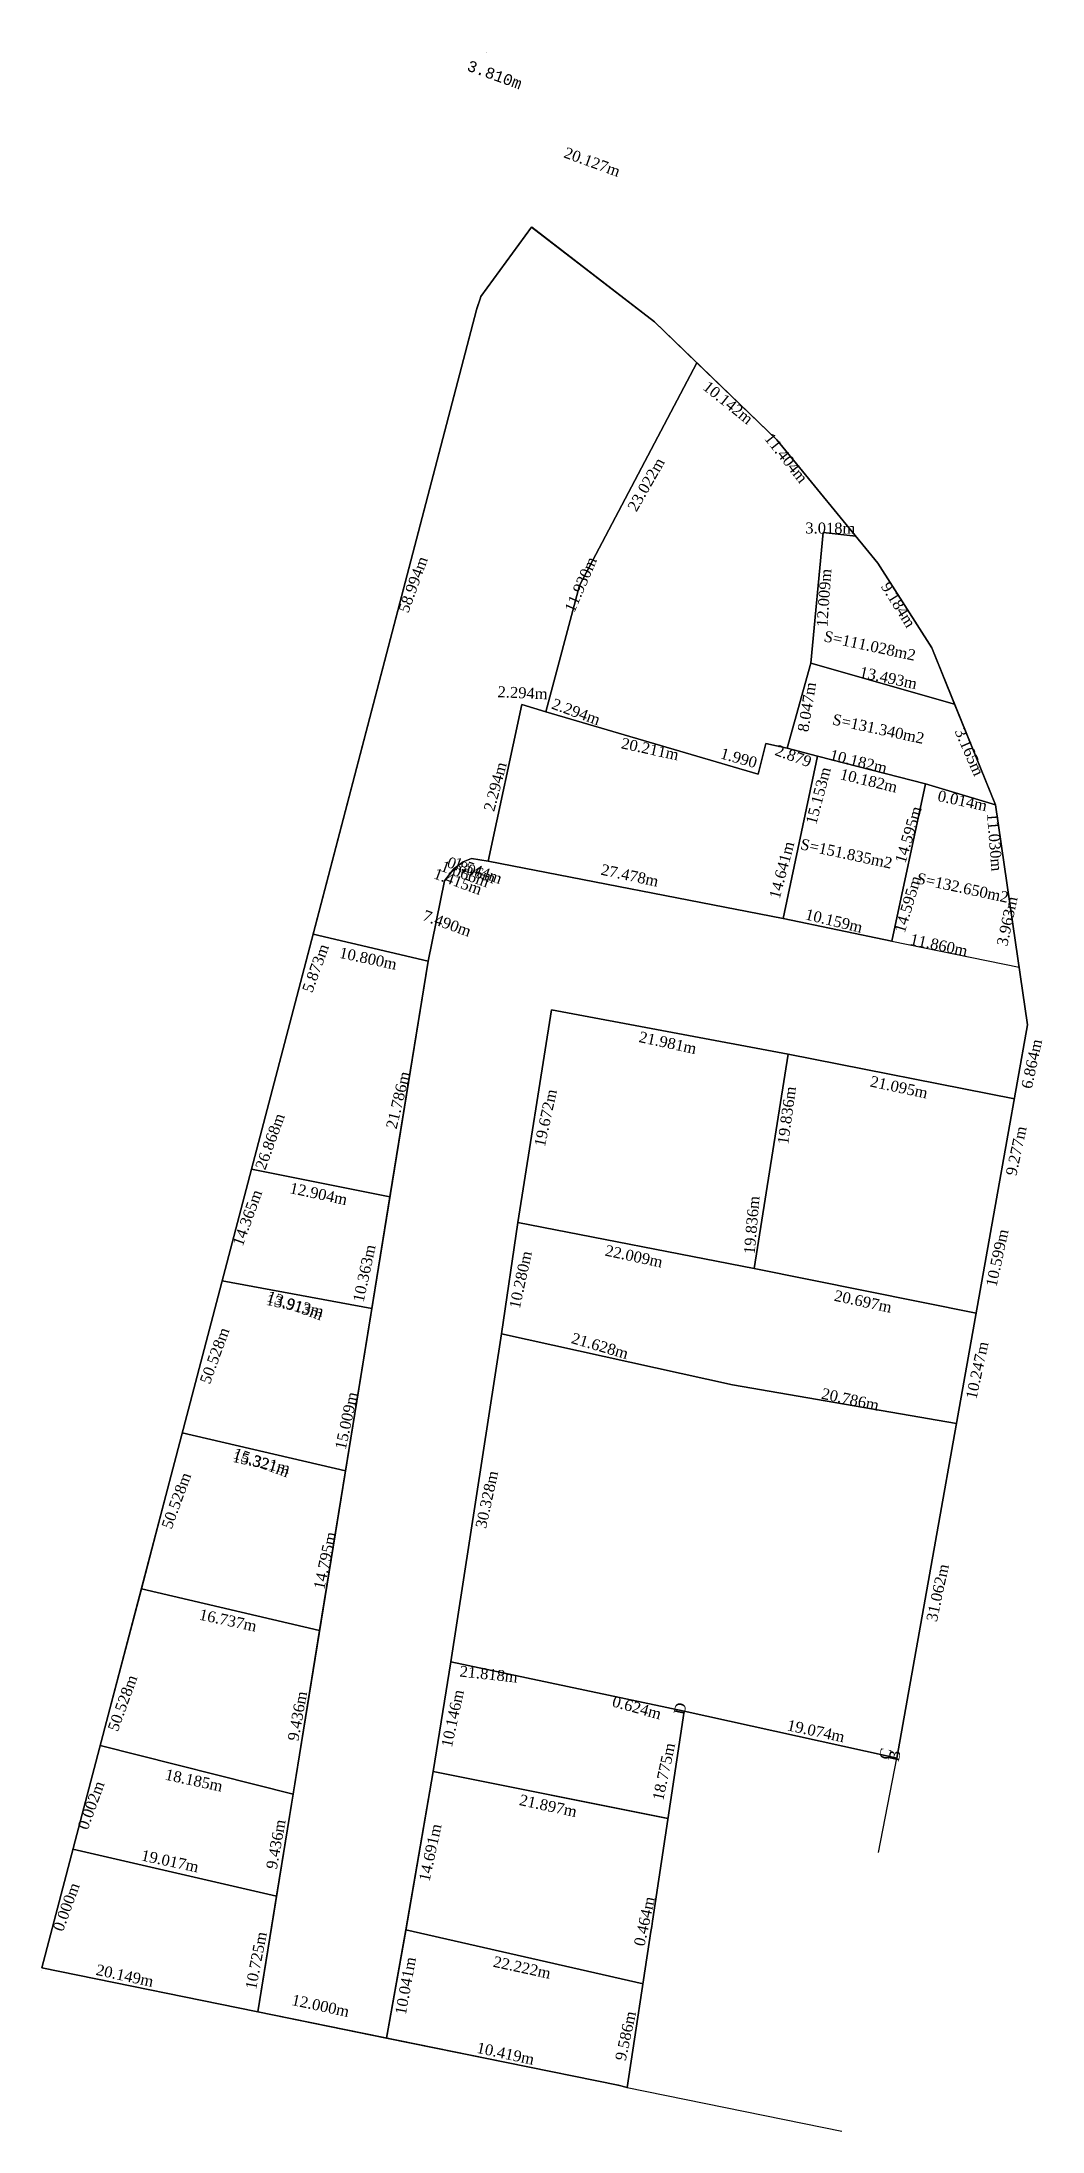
# Model space of a CAD drawing. Header units: millimetres. Extents: x 783638 to 783730, y 2452110 to 2452301.
import ezdxf
from ezdxf.enums import TextEntityAlignment as Align

# ---------------------------------------------------------------- set-up
doc = ezdxf.new("R2010")
doc.units = ezdxf.units.MM
doc.layers.add('distancias', color=7, linetype='Continuous')
doc.layers.add('lineas', color=7, linetype='Continuous')
doc.styles.add('MONOTXT4', font='monotxt4.shx')
doc.styles.add('TIMES', font='times.ttf')

msp = doc.modelspace()

# ---------------------------------------------------------------- linework, layer by layer
msp.add_line((783643.51, 2452145.25), (783641.02, 2452135.76))
for points in [[(783687.32, 2452251.23), (783698.06, 2452271.6), (783694.19, 2452275.33), (783682.95, 2452283.99), (783678.3, 2452277.64), (783678.24, 2452277.44), (783677.93, 2452276.44), (783662.98, 2452219.37), (783673.49, 2452216.9), (783674.98, 2452224.24), (783675.85, 2452225.36), (783676.7, 2452226), (783677.45, 2452226.3), (783678.97, 2452226.06), (783682.06, 2452240.37), (783684.26, 2452239.7)], [(783709.6, 2452256.09), (783712.6, 2452255.74), (783705.36, 2452264.56), (783698.06, 2452271.6), (783687.32, 2452251.23), (783684.26, 2452239.7), (783703.65, 2452234), (783704.35, 2452236.8), (783706.3, 2452236.38), (783708.47, 2452244.13)], [(783714.6, 2452253.29), (783712.6, 2452255.74), (783709.6, 2452256.09), (783708.47, 2452244.13), (783721.61, 2452240.39), (783719.53, 2452245.54)], [(783721.61, 2452240.39), (783708.47, 2452244.13), (783706.3, 2452236.38), (783709.08, 2452235.64), (783718.96, 2452233.12), (783718.96, 2452233.12), (783725.35, 2452231.19)], [(783709.08, 2452235.64), (783706.3, 2452236.38), (783704.35, 2452236.8), (783703.65, 2452234), (783684.26, 2452239.7), (783682.06, 2452240.37), (783678.97, 2452226.06), (783705.95, 2452220.82)], [(783725.35, 2452231.19), (783725.35, 2452231.19), (783718.96, 2452233.12), (783715.89, 2452218.73), (783715.89, 2452218.73), (783718.95, 2452233.12), (783709.08, 2452235.64), (783705.95, 2452220.82), (783715.89, 2452218.73), (783718.96, 2452233.12), (783718.95, 2452233.12), (783715.89, 2452218.73), (783727.51, 2452216.35), (783726.94, 2452220.28)], [(783726.94, 2452220.28), (783725.35, 2452231.19), (783725.35, 2452231.19), (783718.95, 2452233.12), (783715.89, 2452218.73), (783705.95, 2452220.82), (783678.97, 2452226.06), (783677.45, 2452226.3), (783676.7, 2452226), (783675.85, 2452225.36), (783674.98, 2452224.24), (783673.49, 2452216.9), (783657.92, 2452120.91), (783669.68, 2452118.51), (783671.47, 2452128.4), (783673.94, 2452142.87), (783675.56, 2452152.89), (783680.19, 2452182.86), (783681.7, 2452193.03), (783684.78, 2452212.46), (783706.39, 2452208.43), (783727.08, 2452204.32), (783728.28, 2452211.08)], [(783673.49, 2452216.9), (783662.98, 2452219.37), (783661.49, 2452213.69), (783657.34, 2452197.9), (783670, 2452195.39)], [(783706.39, 2452208.43), (783684.78, 2452212.46), (783681.7, 2452193.03), (783703.3, 2452188.84)], [(783725.45, 2452195.19), (783727.08, 2452204.32), (783706.39, 2452208.43), (783703.3, 2452188.84), (783723.59, 2452184.75)], [(783670, 2452195.39), (783657.34, 2452197.9), (783654.66, 2452187.7), (783668.34, 2452185.17)], [(783723.59, 2452184.75), (783703.3, 2452188.84), (783681.7, 2452193.03), (783680.19, 2452182.86), (783701.32, 2452178.2), (783721.8, 2452174.67)], [(783668.34, 2452185.17), (783654.66, 2452187.7), (783651.02, 2452173.81), (783665.94, 2452170.35)], [(783721.8, 2452174.67), (783701.32, 2452178.2), (783680.19, 2452182.86), (783675.56, 2452152.89), (783696.9, 2452148.37), (783715.53, 2452144.27), (783716.35, 2452144.08)], [(783665.94, 2452170.35), (783651.02, 2452173.81), (783647.28, 2452159.57), (783663.57, 2452155.75)], [(783663.57, 2452155.75), (783647.28, 2452159.57), (783643.51, 2452145.25), (783661.15, 2452140.81)], [(783696.81, 2452147.76), (783696.9, 2452148.37), (783675.56, 2452152.89), (783673.94, 2452142.87), (783695.42, 2452138.57)], [(783661.15, 2452140.81), (783643.51, 2452145.25), (783641.02, 2452135.76), (783659.64, 2452131.49)], [(783695.42, 2452138.57), (783673.94, 2452142.87), (783671.47, 2452128.39), (783693.14, 2452123.47), (783693.86, 2452128.25), (783693.93, 2452128.71), (783694, 2452129.19)], [(783659.64, 2452131.49), (783641.02, 2452135.76), (783638.18, 2452124.94), (783657.92, 2452120.91)], [(783693.14, 2452123.47), (783671.47, 2452128.39), (783671.46, 2452128.35), (783671.46, 2452128.35), (783669.68, 2452118.51), (783680.66, 2452116.27), (783690.87, 2452114.19), (783691.7, 2452113.99)]]:
    msp.add_lwpolyline(points, close=True)
at = {"layer": 'distancias', "color": 18, "true_color": 0x000000}
for p, q in [((783712.6, 2452255.74), (783709.6, 2452256.09)), ((783712.6, 2452255.74), (783709.6, 2452256.09)), ((783678.97, 2452226.06), (783682.06, 2452240.37)), ((783678.97, 2452226.06), (783682.06, 2452240.37)), ((783725.35, 2452231.19), (783718.95, 2452233.12)), ((783725.35, 2452231.19), (783718.95, 2452233.12)), ((783705.95, 2452220.82), (783678.97, 2452226.06)), ((783705.95, 2452220.82), (783678.97, 2452226.06)), ((783673.49, 2452216.9), (783657.92, 2452120.91)), ((783673.49, 2452216.9), (783657.92, 2452120.91)), ((783684.78, 2452212.46), (783706.39, 2452208.43)), ((783684.78, 2452212.46), (783706.39, 2452208.43)), ((783703.3, 2452188.84), (783706.39, 2452208.43)), ((783703.3, 2452188.84), (783706.39, 2452208.43)), ((783703.3, 2452188.84), (783706.39, 2452208.43)), ((783703.3, 2452188.84), (783706.39, 2452208.43)), ((783680.19, 2452182.86), (783681.7, 2452193.03)), ((783680.19, 2452182.86), (783681.7, 2452193.03)), ((783723.59, 2452184.75), (783703.3, 2452188.84)), ((783723.59, 2452184.75), (783703.3, 2452188.84)), ((783668.34, 2452185.17), (783654.66, 2452187.7)), ((783668.34, 2452185.17), (783654.66, 2452187.7)), ((783668.34, 2452185.17), (783654.66, 2452187.7)), ((783668.34, 2452185.17), (783654.66, 2452187.7)), ((783714.65, 2452135.47), (783716.35, 2452144.08)), ((783714.65, 2452135.47), (783716.35, 2452144.08)), ((783673.94, 2452142.87), (783695.41, 2452138.57)), ((783673.94, 2452142.87), (783695.41, 2452138.57)), ((783671.47, 2452128.39), (783693.14, 2452123.47)), ((783671.47, 2452128.39), (783693.14, 2452123.47)), ((783691.7, 2452113.99), (783711.3, 2452110)), ((783691.7, 2452113.99), (783711.3, 2452110))]:
    msp.add_line(p, q, dxfattribs=at)
for points in [[(783725.45, 2452195.19), (783716.35, 2452144.08), (783715.53, 2452144.27), (783696.9, 2452148.37), (783696.81, 2452147.76), (783694, 2452129.19), (783693.93, 2452128.71), (783693.86, 2452128.25), (783691.7, 2452113.99), (783690.87, 2452114.19), (783680.66, 2452116.27), (783638.18, 2452124.94), (783661.49, 2452213.69), (783677.93, 2452276.44), (783677.96, 2452276.55), (783678.24, 2452277.44), (783678.3, 2452277.64), (783682.95, 2452283.99), (783694.19, 2452275.33), (783705.36, 2452264.56), (783714.6, 2452253.29), (783719.53, 2452245.54), (783725.35, 2452231.19), (783726.94, 2452220.28), (783728.28, 2452211.08)], [(783682.95, 2452283.99), (783678.3, 2452277.64), (783678.24, 2452277.44), (783677.96, 2452276.55), (783677.93, 2452276.44), (783661.49, 2452213.69), (783638.18, 2452124.94), (783680.66, 2452116.27), (783690.87, 2452114.19), (783691.7, 2452113.99), (783693.86, 2452128.25), (783693.93, 2452128.71), (783694, 2452129.19), (783696.81, 2452147.76), (783696.9, 2452148.37), (783715.53, 2452144.27), (783716.35, 2452144.08), (783725.45, 2452195.19), (783728.28, 2452211.08), (783726.94, 2452220.28), (783725.35, 2452231.19), (783719.53, 2452245.54), (783714.6, 2452253.29), (783705.36, 2452264.56), (783694.19, 2452275.33)], [(783725.45, 2452195.19), (783716.35, 2452144.08), (783715.53, 2452144.27), (783696.9, 2452148.37), (783696.81, 2452147.76), (783694, 2452129.19), (783693.93, 2452128.71), (783693.86, 2452128.25), (783691.7, 2452113.99), (783690.87, 2452114.19), (783680.66, 2452116.27), (783638.18, 2452124.94), (783661.49, 2452213.69), (783677.93, 2452276.44), (783677.96, 2452276.55), (783678.24, 2452277.44), (783678.3, 2452277.64), (783682.95, 2452283.99), (783694.19, 2452275.33), (783705.36, 2452264.56), (783714.6, 2452253.29), (783719.53, 2452245.54), (783725.35, 2452231.19), (783726.94, 2452220.28), (783728.28, 2452211.08)], [(783682.95, 2452283.99), (783678.3, 2452277.64), (783678.24, 2452277.44), (783677.96, 2452276.55), (783677.93, 2452276.44), (783661.49, 2452213.69), (783638.18, 2452124.94), (783680.66, 2452116.27), (783690.87, 2452114.19), (783691.7, 2452113.99), (783693.86, 2452128.25), (783693.93, 2452128.71), (783694, 2452129.19), (783696.81, 2452147.76), (783696.9, 2452148.37), (783715.53, 2452144.27), (783716.35, 2452144.08), (783725.45, 2452195.19), (783728.28, 2452211.08), (783726.94, 2452220.28), (783725.35, 2452231.19), (783719.53, 2452245.54), (783714.6, 2452253.29), (783705.36, 2452264.56), (783694.19, 2452275.33)], [(783719.53, 2452245.54), (783714.6, 2452253.29), (783712.6, 2452255.74), (783709.6, 2452256.09), (783708.47, 2452244.13), (783721.61, 2452240.39)], [(783719.53, 2452245.54), (783714.6, 2452253.29), (783712.6, 2452255.74), (783709.6, 2452256.09), (783708.47, 2452244.13), (783721.61, 2452240.39)], [(783721.61, 2452240.39), (783708.47, 2452244.13), (783706.3, 2452236.38), (783709.08, 2452235.64), (783718.96, 2452233.12), (783725.35, 2452231.19)], [(783721.61, 2452240.39), (783708.47, 2452244.13), (783706.3, 2452236.38), (783709.08, 2452235.64), (783718.96, 2452233.12), (783725.35, 2452231.19)], [(783684.26, 2452239.7), (783703.65, 2452234), (783704.35, 2452236.8), (783706.3, 2452236.38), (783709.08, 2452235.64), (783718.95, 2452233.12), (783715.89, 2452218.73), (783715.89, 2452218.73), (783705.95, 2452220.82), (783678.97, 2452226.06), (783678.97, 2452226.06), (783682.06, 2452240.37)], [(783684.26, 2452239.7), (783703.65, 2452234), (783704.35, 2452236.8), (783706.3, 2452236.38), (783709.08, 2452235.64), (783718.95, 2452233.12), (783715.89, 2452218.73), (783715.89, 2452218.73), (783705.95, 2452220.82), (783678.97, 2452226.06), (783678.97, 2452226.06), (783682.06, 2452240.37)], [(783684.78, 2452212.46), (783706.39, 2452208.43), (783703.3, 2452188.84), (783681.7, 2452193.03)], [(783684.78, 2452212.46), (783706.39, 2452208.43), (783703.3, 2452188.84), (783681.7, 2452193.03)]]:
    msp.add_lwpolyline(points, close=True, dxfattribs=at)
for points in [[(783715.89, 2452218.73), (783727.52, 2452216.35)], [(783715.89, 2452218.73), (783727.52, 2452216.35)], [(783706.39, 2452208.43), (783727.08, 2452204.32)], [(783706.39, 2452208.43), (783727.08, 2452204.32)], [(783696.9, 2452148.37), (783675.56, 2452152.89), (783673.94, 2452142.87), (783671.46, 2452128.35)], [(783696.9, 2452148.37), (783675.56, 2452152.89), (783673.94, 2452142.87), (783671.46, 2452128.35)]]:
    msp.add_lwpolyline(points, dxfattribs=at)
for p in [(783726.94, 2452220.28), (783726.94, 2452220.28), (783696.9, 2452148.37), (783696.9, 2452148.37), (783715.53, 2452144.27), (783715.53, 2452144.27), (783716.35, 2452144.08), (783716.35, 2452144.08), (783693.93, 2452128.71), (783693.93, 2452128.71), (783694, 2452129.19), (783694, 2452129.19), (783693.86, 2452128.25), (783693.86, 2452128.25), (783690.87, 2452114.19), (783690.87, 2452114.19), (783691.7, 2452113.99), (783691.7, 2452113.99)]:
    msp.add_point(p, dxfattribs=at)
at = {"layer": 'lineas'}
for p, q in [((783694.19, 2452275.33), (783682.96, 2452283.99)), ((783694.19, 2452275.33), (783682.96, 2452283.99)), ((783698.06, 2452271.6), (783694.19, 2452275.33)), ((783698.06, 2452271.6), (783694.19, 2452275.33))]:
    msp.add_line(p, q, dxfattribs=at)
at = {"layer": 'lineas', "color": 18, "true_color": 0x000000}
for p, q in [((783687.32, 2452251.23), (783698.06, 2452271.6)), ((783687.32, 2452251.23), (783698.06, 2452271.6)), ((783709.6, 2452256.09), (783708.47, 2452244.13)), ((783709.6, 2452256.09), (783708.47, 2452244.13)), ((783684.26, 2452239.7), (783687.32, 2452251.23)), ((783684.26, 2452239.7), (783687.32, 2452251.23)), ((783706.3, 2452236.38), (783708.47, 2452244.13)), ((783706.3, 2452236.38), (783708.47, 2452244.13)), ((783708.47, 2452244.13), (783721.61, 2452240.39)), ((783708.47, 2452244.13), (783708.47, 2452244.13)), ((783708.47, 2452244.13), (783721.61, 2452240.39)), ((783708.47, 2452244.13), (783708.47, 2452244.13)), ((783684.26, 2452239.7), (783682.06, 2452240.37)), ((783682.06, 2452240.37), (783684.26, 2452239.7)), ((783684.26, 2452239.7), (783682.06, 2452240.37)), ((783682.06, 2452240.37), (783684.26, 2452239.7)), ((783684.26, 2452239.7), (783703.65, 2452234)), ((783684.26, 2452239.7), (783703.65, 2452234)), ((783704.35, 2452236.8), (783703.65, 2452234)), ((783704.35, 2452236.8), (783703.65, 2452234)), ((783706.3, 2452236.38), (783704.35, 2452236.8)), ((783706.3, 2452236.38), (783704.35, 2452236.8)), ((783705.48, 2452236.56), (783705.81, 2452236.49)), ((783705.48, 2452236.56), (783705.81, 2452236.49)), ((783709.08, 2452235.64), (783705.95, 2452220.82)), ((783709.08, 2452235.64), (783705.95, 2452220.82)), ((783709.08, 2452235.64), (783706.3, 2452236.38)), ((783709.08, 2452235.64), (783706.3, 2452236.38)), ((783718.95, 2452233.12), (783709.08, 2452235.64)), ((783718.95, 2452233.12), (783709.08, 2452235.64)), ((783718.95, 2452233.12), (783715.89, 2452218.73)), ((783715.89, 2452218.73), (783718.96, 2452233.12)), ((783718.95, 2452233.12), (783715.89, 2452218.73)), ((783715.89, 2452218.73), (783718.96, 2452233.12)), ((783725.03, 2452231.29), (783725.03, 2452231.29)), ((783725.03, 2452231.29), (783725.03, 2452231.29)), ((783675.85, 2452225.36), (783676.7, 2452226)), ((783675.85, 2452225.36), (783676.7, 2452226)), ((783676.7, 2452226), (783677.45, 2452226.3)), ((783676.7, 2452226), (783677.45, 2452226.3)), ((783678.97, 2452226.06), (783677.45, 2452226.3)), ((783677.45, 2452226.3), (783678.97, 2452226.06)), ((783678.97, 2452226.06), (783677.45, 2452226.3)), ((783677.45, 2452226.3), (783678.97, 2452226.06)), ((783673.49, 2452216.9), (783674.98, 2452224.24)), ((783673.49, 2452216.9), (783674.98, 2452224.24)), ((783674.98, 2452224.24), (783675.85, 2452225.36)), ((783674.98, 2452224.24), (783675.85, 2452225.36)), ((783705.95, 2452220.82), (783715.89, 2452218.73)), ((783705.95, 2452220.82), (783715.89, 2452218.73)), ((783662.97, 2452219.37), (783673.49, 2452216.9)), ((783662.97, 2452219.37), (783673.49, 2452216.9)), ((783670, 2452195.39), (783657.35, 2452197.9)), ((783670, 2452195.39), (783657.35, 2452197.9)), ((783681.7, 2452193.03), (783703.3, 2452188.84)), ((783681.7, 2452193.03), (783703.3, 2452188.84)), ((783680.19, 2452182.86), (783701.32, 2452178.2)), ((783680.19, 2452182.86), (783701.32, 2452178.2)), ((783665.94, 2452170.35), (783651.01, 2452173.81)), ((783665.94, 2452170.35), (783651.01, 2452173.81)), ((783651.02, 2452173.81), (783665.94, 2452170.35)), ((783651.02, 2452173.81), (783665.94, 2452170.35)), ((783663.57, 2452155.75), (783647.28, 2452159.57)), ((783663.57, 2452155.75), (783647.28, 2452159.57)), ((783669.68, 2452118.51), (783671.47, 2452128.39)), ((783669.68, 2452118.51), (783671.47, 2452128.39))]:
    msp.add_line(p, q, dxfattribs=at)
at = {"layer": 'lineas', "color": 18, "lineweight": 0, "true_color": 0x000000}
for p, q in [((783706.3, 2452236.38), (783708.47, 2452244.13)), ((783706.3, 2452236.38), (783708.47, 2452244.13)), ((783684.26, 2452239.7), (783682.06, 2452240.37)), ((783684.26, 2452239.7), (783682.06, 2452240.37)), ((783684.26, 2452239.7), (783703.65, 2452234)), ((783684.26, 2452239.7), (783703.65, 2452234)), ((783704.35, 2452236.8), (783703.65, 2452234)), ((783704.35, 2452236.8), (783703.65, 2452234)), ((783706.3, 2452236.38), (783704.35, 2452236.8)), ((783706.3, 2452236.38), (783704.35, 2452236.8)), ((783709.08, 2452235.64), (783706.3, 2452236.38)), ((783709.08, 2452235.64), (783706.3, 2452236.38)), ((783718.95, 2452233.12), (783709.08, 2452235.64)), ((783718.95, 2452233.12), (783709.08, 2452235.64)), ((783718.95, 2452233.12), (783715.89, 2452218.73)), ((783718.95, 2452233.12), (783715.89, 2452218.73)), ((783718.95, 2452233.12), (783715.89, 2452218.73)), ((783718.95, 2452233.12), (783715.89, 2452218.73)), ((783681.7, 2452193.03), (783684.78, 2452212.46)), ((783681.7, 2452193.03), (783684.78, 2452212.46)), ((783681.7, 2452193.03), (783703.3, 2452188.84)), ((783681.7, 2452193.03), (783703.3, 2452188.84)), ((783681.7, 2452193.03), (783703.3, 2452188.84)), ((783681.7, 2452193.03), (783703.3, 2452188.84)), ((783701.32, 2452178.2), (783680.19, 2452182.86)), ((783701.32, 2452178.2), (783680.19, 2452182.86)), ((783721.8, 2452174.67), (783701.32, 2452178.2)), ((783721.8, 2452174.67), (783701.32, 2452178.2))]:
    msp.add_line(p, q, dxfattribs=at)
at = {"layer": 'lineas'}
msp.add_lwpolyline([(783678.81, 2452299.92, 0, 2, 0), (783681.66, 2452297.4, 0, 0, 0), (783696.66, 2452283.97, 0, 0, 0)], format="xyseb", dxfattribs=at)
msp.add_lwpolyline([(783678.81, 2452299.92, 0, 2, 0), (783681.66, 2452297.4, 0, 0, 0), (783696.66, 2452283.97, 0, 0, 0)], format="xyseb", dxfattribs=at)
at = {"layer": 'lineas', "color": 18, "true_color": 0x000000}
for points in [[(783709.08, 2452235.64), (783706.3, 2452236.38)], [(783709.08, 2452235.64), (783706.3, 2452236.38)], [(783675.56, 2452152.89), (783680.19, 2452182.86)], [(783675.56, 2452152.89), (783680.19, 2452182.86)], [(783661.15, 2452140.81), (783643.51, 2452145.25)], [(783661.15, 2452140.81), (783643.51, 2452145.25)], [(783659.64, 2452131.49), (783641.1, 2452135.74)], [(783659.64, 2452131.49), (783641.1, 2452135.74)], [(783638.19, 2452124.7), (783638.19, 2452124.7)], [(783638.19, 2452124.7), (783638.19, 2452124.7)]]:
    msp.add_lwpolyline(points, dxfattribs=at)
for points in [[(783671.47, 2452128.39), (783671.46, 2452128.35), (783671.46, 2452128.35)], [(783671.47, 2452128.39), (783671.46, 2452128.35)], [(783671.47, 2452128.39), (783671.46, 2452128.35), (783671.46, 2452128.35)], [(783671.47, 2452128.39), (783671.46, 2452128.35), (783671.46, 2452128.35)], [(783671.47, 2452128.39), (783671.46, 2452128.35), (783671.46, 2452128.35)], [(783671.47, 2452128.39), (783671.46, 2452128.35), (783671.46, 2452128.35)], [(783671.47, 2452128.39), (783671.46, 2452128.35)], [(783671.47, 2452128.39), (783671.46, 2452128.35), (783671.46, 2452128.35)], [(783671.47, 2452128.39), (783671.46, 2452128.35), (783671.46, 2452128.35)], [(783671.47, 2452128.39), (783671.46, 2452128.35), (783671.46, 2452128.35)]]:
    msp.add_lwpolyline(points, close=True, dxfattribs=at)

# ---------------------------------------------------------------- texts
at = {"layer": 'distancias', "color": 2}
for s, style, p in [('3.810m', 'MONOTXT4', (783679.57, 2452297.91)), ('3.810m', 'MONOTXT4', (783679.57, 2452297.91)), ('20.127m', 'TIMES', (783688.49, 2452289.94)), ('20.127m', 'TIMES', (783688.49, 2452289.94))]:
    msp.add_text(s, height=1, rotation=340, dxfattribs=dict(at, style=style)).set_placement(p, align=Align.MIDDLE)
at = {"layer": 'distancias', "color": 18, "true_color": 0x000000, "style": 'TIMES'}
for s, rotation, p in [('10.142m', 321.2995, (783700.91, 2452267.95)), ('10.142m', 321.2995, (783700.91, 2452267.95)), ('11.404m', 308.4898, (783706.22, 2452262.89)), ('11.404m', 308.4898, (783706.22, 2452262.89)), ('23.022m', 60.3039, (783693.42, 2452260.47)), ('23.022m', 60.3039, (783693.42, 2452260.47)), ('3.018m', 359.573, (783710.26, 2452256.48)), ('3.018m', 359.573, (783710.26, 2452256.48)), ('58.994m', 70, (783672.11, 2452251.33)), ('58.994m', 70, (783672.11, 2452251.33)), ('11.930m', 66.6637, (783687.44, 2452251.33)), ('11.930m', 66.6637, (783687.44, 2452251.33)), ('12.009m', 85.9524, (783709.68, 2452250.11)), ('12.009m', 85.9524, (783709.68, 2452250.11)), ('9.184m', 301.9791, (783716.48, 2452249.48)), ('9.184m', 301.9791, (783716.48, 2452249.48)), ('S=111.028m2', 347.8513, (783713.87, 2452245.74)), ('S=111.028m2', 347.8513, (783713.87, 2452245.74)), ('13.493m', 347.8513, (783715.56, 2452242.8)), ('13.493m', 347.8513, (783715.56, 2452242.8)), ('2.294m', 357.4775, (783682.13, 2452241.43)), ('2.294m', 357.4775, (783682.13, 2452241.43)), ('8.047m', 80.8259, (783708.11, 2452240.14)), ('8.047m', 80.8259, (783708.11, 2452240.14)), ('2.294m', 340, (783687.02, 2452239.7)), ('2.294m', 340, (783687.02, 2452239.7)), ('S=131.340m2', 347.8513, (783714.65, 2452238.14)), ('S=131.340m2', 347.8513, (783714.65, 2452238.14)), ('3.165m', 293.4589, (783722.97, 2452236.03)), ('3.165m', 293.4589, (783722.97, 2452236.03)), ('20.211m', 347.8513, (783693.78, 2452236.3)), ('20.211m', 347.8513, (783693.78, 2452236.3)), ('1.990', 344.2845, (783701.89, 2452235.48)), ('1.990', 344.2845, (783701.89, 2452235.48)), ('2.879', 340, (783706.88, 2452235.66)), ('2.879', 340, (783706.88, 2452235.66)), ('10.182m', 346.362, (783712.83, 2452235.16)), ('10.182m', 346.362, (783712.83, 2452235.16)), ('2.294m', 75.1906, (783679.63, 2452232.86)), ('2.294m', 75.1906, (783679.63, 2452232.86)), ('15.153m', 75.1906, (783709.16, 2452232.04)), ('15.153m', 75.1906, (783709.16, 2452232.04)), ('10.182m', 346.362, (783713.77, 2452233.41)), ('10.182m', 346.362, (783713.77, 2452233.41)), ('0.014m', 347.8513, (783722.34, 2452231.57)), ('0.014m', 347.8513, (783722.34, 2452231.57)), ('14.595m', 73.3662, (783717.39, 2452228.47)), ('14.595m', 73.3662, (783717.39, 2452228.47)), ('11.030m', 274.6073, (783725.28, 2452227.79)), ('11.030m', 274.6073, (783725.28, 2452227.79)), ('S=151.835m2', 347.8513, (783711.73, 2452226.74)), ('S=151.835m2', 347.8513, (783711.73, 2452226.74)), ('1.066m', 340, (783676.87, 2452224.88)), ('1.066m', 340, (783676.87, 2452224.88)), ('0.806m', 340, (783677.45, 2452225.23)), ('0.806m', 340, (783677.45, 2452225.23)), ('1.544m', 340, (783678.05, 2452225.19)), ('1.544m', 340, (783678.05, 2452225.19)), ('1.544m', 340, (783678.05, 2452225.19)), ('1.544m', 340, (783678.05, 2452225.19)), ('14.641m', 75.1906, (783705.82, 2452225.24)), ('14.641m', 75.1906, (783705.82, 2452225.24)), ('1.415m', 340, (783676.21, 2452224.19)), ('1.415m', 340, (783676.21, 2452224.19)), ('27.478m', 347.8513, (783691.93, 2452224.75)), ('27.478m', 347.8513, (783691.93, 2452224.75)), ('14.595m', 73.3662, (783717.33, 2452222.11)), ('14.595m', 73.3662, (783717.33, 2452222.11)), ('S=132.650m2', 347.8513, (783722.36, 2452223.62)), ('S=132.650m2', 347.8513, (783722.36, 2452223.62)), ('3.963m', 77.8513, (783726.42, 2452220.57)), ('3.963m', 77.8513, (783726.42, 2452220.57)), ('7.490m', 340, (783675.22, 2452220.37)), ('7.490m', 340, (783675.22, 2452220.37)), ('10.159m', 346.362, (783710.59, 2452220.6)), ('10.159m', 346.362, (783710.59, 2452220.6)), ('5.873m', 70, (783663.2, 2452216.27)), ('5.873m', 70, (783663.2, 2452216.27)), ('11.860m', 347.8513, (783720.18, 2452218.39)), ('11.860m', 347.8513, (783720.18, 2452218.39)), ('10.800m', 347.8513, (783668.01, 2452217.16)), ('10.800m', 347.8513, (783668.01, 2452217.16)), ('21.981m', 347.8513, (783695.4, 2452209.46)), ('21.981m', 347.8513, (783695.4, 2452209.46)), ('6.864m', 77.8513, (783728.66, 2452207.53)), ('6.864m', 77.8513, (783728.66, 2452207.53)), ('21.786m', 76.462, (783670.74, 2452204.22)), ('21.786m', 76.462, (783670.74, 2452204.22)), ('19.672m', 77.8513, (783684.23, 2452202.59)), ('19.672m', 77.8513, (783684.23, 2452202.59)), ('19.836m', 82.1394, (783706.27, 2452202.82)), ('19.836m', 82.1394, (783706.27, 2452202.82)), ('21.095m', 347.8513, (783716.54, 2452205.4)), ('21.095m', 347.8513, (783716.54, 2452205.4)), ('26.868m', 70, (783659.04, 2452200.44)), ('26.868m', 70, (783659.04, 2452200.44)), ('9.277m', 77.8513, (783727.25, 2452199.58)), ('9.277m', 77.8513, (783727.25, 2452199.58)), ('14.365m', 70, (783656.97, 2452193.46)), ('14.365m', 70, (783656.97, 2452193.46)), ('12.904m', 347.8513, (783663.48, 2452195.66)), ('12.904m', 347.8513, (783663.48, 2452195.66)), ('19.836m', 85.1095, (783703.07, 2452192.8)), ('19.836m', 85.1095, (783703.07, 2452192.8)), ('10.599m', 77.8513, (783725.51, 2452189.8)), ('10.599m', 77.8513, (783725.51, 2452189.8)), ('10.363m', 77.8513, (783667.66, 2452188.39)), ('10.363m', 77.8513, (783667.66, 2452188.39)), ('10.280m', 77.8513, (783681.94, 2452187.8)), ('10.280m', 77.8513, (783681.94, 2452187.8)), ('22.009m', 347.8513, (783692.31, 2452189.95)), ('22.009m', 347.8513, (783692.31, 2452189.95)), ('22.009m', 347.8513, (783692.31, 2452189.95)), ('22.009m', 347.8513, (783692.31, 2452189.95)), ('22.009m', 347.8513, (783692.31, 2452189.95)), ('22.009m', 347.8513, (783692.31, 2452189.95)), ('13.913m', 347.8513, (783661.32, 2452185.45)), ('13.913m', 347.8513, (783661.32, 2452185.45)), ('13.913m', 340, (783661.32, 2452185.45)), ('13.913m', 340, (783661.32, 2452185.45)), ('20.697m', 347.8513, (783713.25, 2452185.82)), ('20.697m', 347.8513, (783713.25, 2452185.82)), ('50.528m', 70, (783653.98, 2452180.87)), ('50.528m', 70, (783653.98, 2452180.87)), ('21.628m', 343.688, (783689.2, 2452181.76)), ('21.628m', 343.688, (783689.2, 2452181.76)), ('10.247m', 77.8513, (783723.68, 2452179.53)), ('10.247m', 77.8513, (783723.68, 2452179.53)), ('15.009m', 77.8513, (783666.02, 2452174.92)), ('15.009m', 77.8513, (783666.02, 2452174.92)), ('20.786m', 347.8513, (783712.08, 2452176.87)), ('20.786m', 347.8513, (783712.08, 2452176.87)), ('15.321m', 347.8513, (783658.25, 2452171.1)), ('15.321m', 347.8513, (783658.25, 2452171.1)), ('15.321m', 340, (783658.25, 2452171.1)), ('15.321m', 340, (783658.25, 2452171.1)), ('50.528m', 70, (783650.48, 2452167.62)), ('50.528m', 70, (783650.48, 2452167.62)), ('30.328m', 77.8513, (783678.86, 2452167.72)), ('30.328m', 77.8513, (783678.86, 2452167.72)), ('14.795m', 77.8513, (783664.06, 2452162.14)), ('14.795m', 77.8513, (783664.06, 2452162.14)), ('31.062m', 77.8513, (783720.06, 2452159.2)), ('31.062m', 77.8513, (783720.06, 2452159.2)), ('16.737m', 347.8513, (783655.2, 2452156.68)), ('16.737m', 347.8513, (783655.2, 2452156.68)), ('50.528m', 70, (783645.56, 2452149.12)), ('50.528m', 70, (783645.56, 2452149.12)), ('21.818m', 353.8628, (783679.03, 2452151.76)), ('21.818m', 353.8628, (783679.03, 2452151.76)), ('9.436m', 79.6203, (783661.55, 2452147.94)), ('9.436m', 79.6203, (783661.55, 2452147.94)), ('10.146m', 77.8513, (783675.73, 2452147.72)), ('10.146m', 77.8513, (783675.73, 2452147.72)), ('0.624m', 344.4795, (783692.57, 2452148.7)), ('0.624m', 344.4795, (783692.57, 2452148.7)), ('19.074m', 347.8513, (783708.94, 2452146.57)), ('19.074m', 347.8513, (783708.94, 2452146.57)), ('18.775m', 77.8513, (783695.04, 2452142.86)), ('18.775m', 77.8513, (783695.04, 2452142.86)), ('18.185m', 347.8513, (783652.09, 2452142.06)), ('18.185m', 347.8513, (783652.09, 2452142.06)), ('0.002m', 70, (783642.69, 2452139.78)), ('0.002m', 70, (783642.69, 2452139.78)), ('21.897m', 347.8513, (783684.47, 2452139.74)), ('21.897m', 347.8513, (783684.47, 2452139.74)), ('9.436m', 79.6203, (783659.58, 2452136.22)), ('9.436m', 79.6203, (783659.58, 2452136.22)), ('14.691m', 77.8513, (783673.69, 2452135.46)), ('14.691m', 77.8513, (783673.69, 2452135.46)), ('19.017m', 347.8513, (783649.9, 2452134.68)), ('19.017m', 347.8513, (783649.9, 2452134.68)), ('0.000m', 70, (783640.42, 2452130.49)), ('0.000m', 70, (783640.42, 2452130.49)), ('0.464m', 77.8513, (783693.26, 2452129.18)), ('0.464m', 77.8513, (783693.26, 2452129.18)), ('10.725m', 79.1029, (783657.77, 2452125.59)), ('10.725m', 79.1029, (783657.77, 2452125.59)), ('20.149m', 347.8513, (783645.77, 2452124.22)), ('20.149m', 347.8513, (783645.77, 2452124.22)), ('10.041m', 79.7874, (783671.43, 2452123.28)), ('10.041m', 79.7874, (783671.43, 2452123.28)), ('22.222m', 347.8513, (783682.08, 2452124.96)), ('22.222m', 347.8513, (783682.08, 2452124.96)), ('12.000m', 347.8513, (783663.66, 2452121.47)), ('12.000m', 347.8513, (783663.66, 2452121.47)), ('9.586m', 77.8513, (783691.54, 2452118.71)), ('9.586m', 77.8513, (783691.54, 2452118.71)), ('10.419m', 347.8513, (783680.57, 2452117.1)), ('10.419m', 347.8513, (783680.57, 2452117.1))]:
    msp.add_text(s, height=1, rotation=rotation, dxfattribs=at).set_placement(p, align=Align.MIDDLE)
for s, p in [('D', (783696.9, 2452147.97)), ('D', (783696.9, 2452147.97)), ('C', (783715.67, 2452143.89)), ('C', (783715.67, 2452143.89)), ('B', (783716.5, 2452143.71)), ('B', (783716.5, 2452143.71))]:
    msp.add_text(s, height=1, rotation=77.8513, dxfattribs=at).set_placement(p)

doc.saveas('drawing.dxf')
